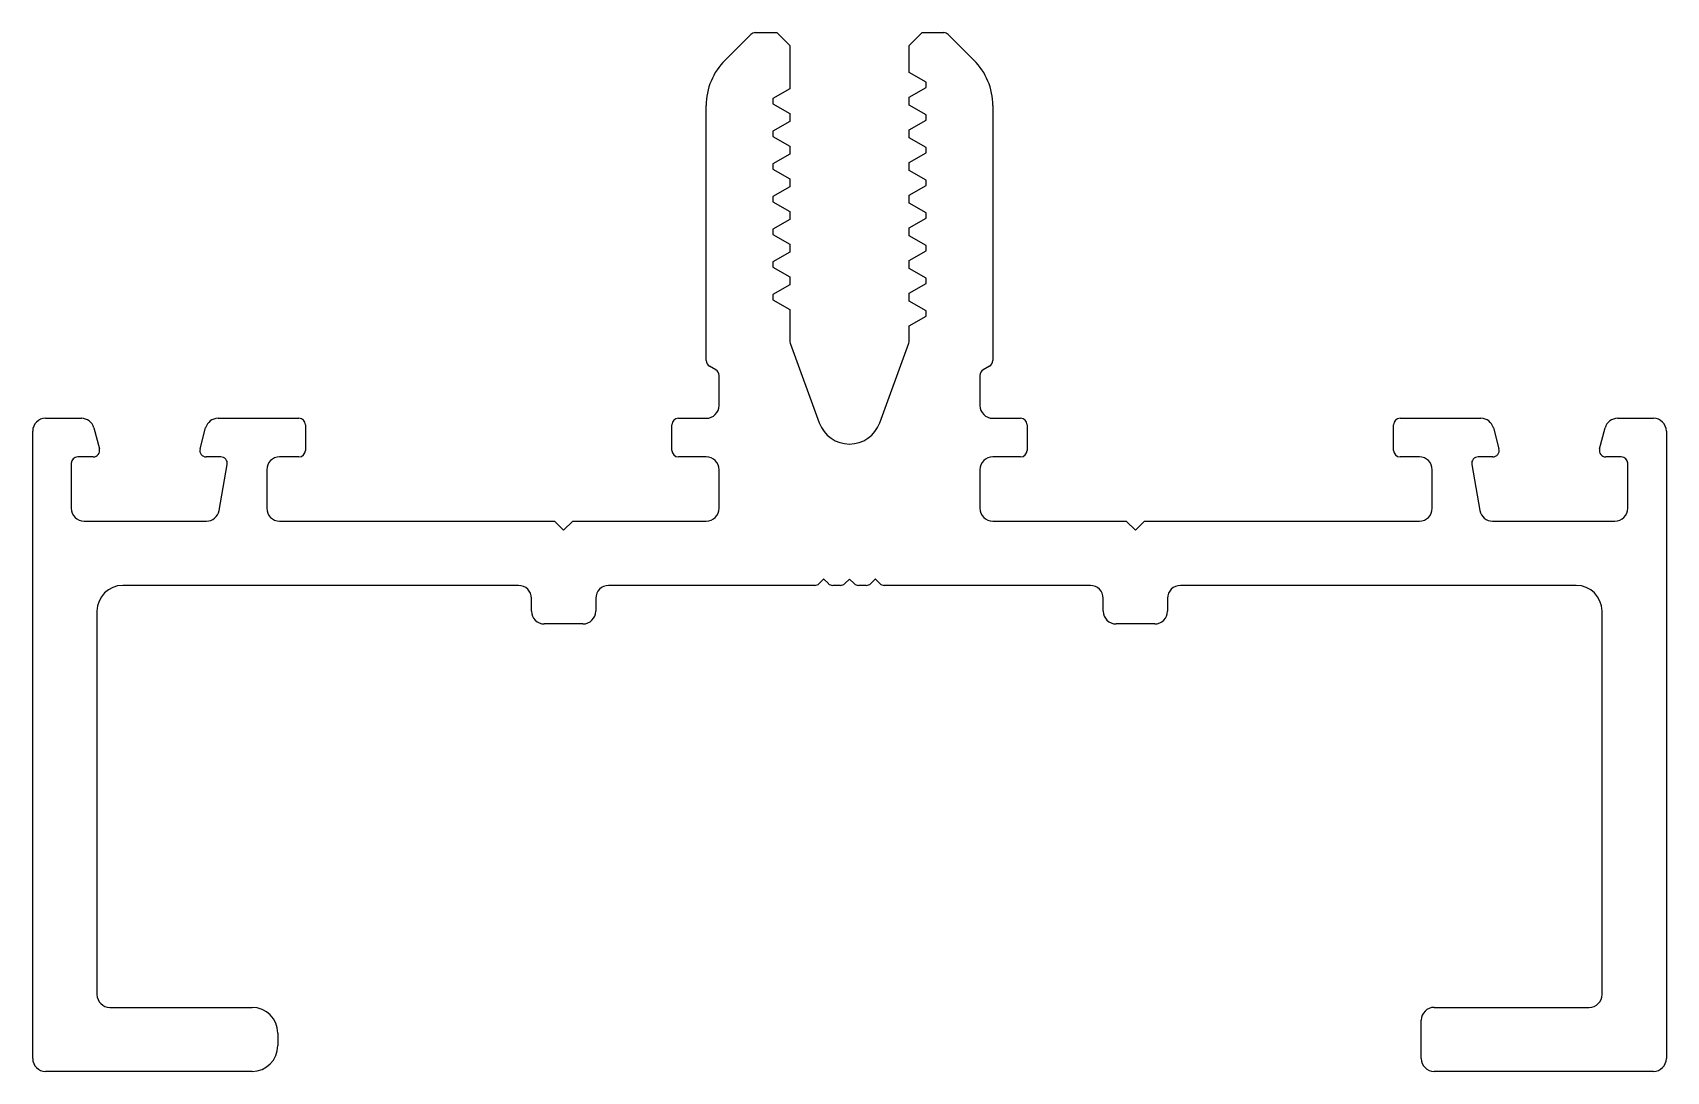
# Model space of a CAD drawing. Extents: x 5.3 to 68.8, y 4.2 to 44.6.
import ezdxf

# ---------------------------------------------------------------- set-up
doc = ezdxf.new("R2010")
doc.units = 0
doc.layers.get('0').update_dxf_attribs({"linetype": 'CONTINUOUS'})

msp = doc.modelspace()

# ---------------------------------------------------------------- linework, layer by layer
for p, q in [((32.176, 43.524), (33.174, 44.522)), ((33.351, 44.595), (34.194, 44.595)), ((34.194, 44.595), (34.694, 44.095)), ((39.334, 44.095), (39.834, 44.595)), ((39.834, 44.595), (40.677, 44.595)), ((40.854, 44.522), (41.851, 43.524)), ((34.694, 44.095), (34.694, 42.411)), ((39.334, 43.046), (39.334, 44.095)), ((39.998, 42.665), (39.334, 43.046)), ((39.998, 42.461), (39.998, 42.665)), ((34.694, 42.411), (34.029, 42.03)), ((34.029, 42.03), (34.029, 41.826)), ((39.334, 42.08), (39.998, 42.461)), ((39.334, 41.776), (39.334, 42.08)), ((31.444, 31.84), (31.444, 41.756)), ((34.029, 41.826), (34.694, 41.445)), ((34.694, 41.445), (34.694, 41.141)), ((39.998, 41.395), (39.334, 41.776)), ((39.998, 41.191), (39.998, 41.395)), ((42.584, 41.756), (42.584, 31.84)), ((34.694, 41.141), (34.029, 40.76)), ((34.029, 40.76), (34.029, 40.556)), ((39.334, 40.81), (39.998, 41.191)), ((39.334, 40.506), (39.334, 40.81)), ((34.029, 40.556), (34.694, 40.175)), ((34.694, 40.175), (34.694, 39.871)), ((39.998, 40.125), (39.334, 40.506)), ((39.998, 39.921), (39.998, 40.125)), ((34.694, 39.871), (34.029, 39.49)), ((34.029, 39.49), (34.029, 39.286)), ((39.334, 39.54), (39.998, 39.921)), ((39.334, 39.236), (39.334, 39.54)), ((34.029, 39.286), (34.694, 38.905)), ((34.694, 38.905), (34.694, 38.601)), ((39.998, 38.855), (39.334, 39.236)), ((39.998, 38.651), (39.998, 38.855)), ((34.694, 38.601), (34.029, 38.22)), ((34.029, 38.22), (34.029, 38.016)), ((39.334, 38.27), (39.998, 38.651)), ((39.334, 37.966), (39.334, 38.27)), ((34.029, 38.016), (34.694, 37.635)), ((34.694, 37.635), (34.694, 37.331)), ((39.998, 37.585), (39.334, 37.966)), ((39.998, 37.381), (39.998, 37.585)), ((34.694, 37.331), (34.029, 36.95)), ((34.029, 36.95), (34.029, 36.746)), ((39.334, 37), (39.998, 37.381)), ((39.334, 36.696), (39.334, 37)), ((34.029, 36.746), (34.694, 36.365)), ((34.694, 36.365), (34.694, 36.061)), ((39.998, 36.315), (39.334, 36.696)), ((39.998, 36.111), (39.998, 36.315)), ((34.694, 36.061), (34.029, 35.68)), ((34.029, 35.68), (34.029, 35.476)), ((39.334, 35.73), (39.998, 36.111)), ((39.334, 35.426), (39.334, 35.73)), ((34.029, 35.476), (34.694, 35.095)), ((34.694, 35.095), (34.694, 34.791)), ((39.998, 35.045), (39.334, 35.426)), ((39.998, 34.841), (39.998, 35.045)), ((34.694, 34.791), (34.029, 34.41)), ((34.029, 34.41), (34.029, 34.206)), ((39.334, 34.46), (39.998, 34.841)), ((39.334, 34.156), (39.334, 34.46)), ((34.029, 34.206), (34.694, 33.825)), ((34.694, 33.825), (34.694, 32.609)), ((39.998, 33.775), (39.334, 34.156)), ((39.998, 33.571), (39.998, 33.775)), ((39.334, 33.19), (39.998, 33.571)), ((39.334, 32.609), (39.334, 33.19)), ((34.709, 32.523), (35.839, 29.418)), ((38.188, 29.418), (39.319, 32.523)), ((31.819, 31.479), (31.569, 31.623)), ((31.944, 30.095), (31.944, 31.262)), ((42.084, 31.262), (42.084, 30.095)), ((42.459, 31.623), (42.209, 31.479)), ((5.764, 29.595), (7.158, 29.595)), ((7.641, 29.225), (7.859, 28.41)), ((11.769, 28.41), (11.987, 29.225)), ((12.47, 29.595), (15.614, 29.595)), ((15.864, 29.345), (15.864, 28.345)), ((30.114, 28.345), (30.114, 29.345)), ((30.364, 29.595), (31.444, 29.595)), ((42.584, 29.595), (43.664, 29.595)), ((43.914, 29.345), (43.914, 28.345)), ((58.164, 28.345), (58.164, 29.345)), ((58.414, 29.595), (61.558, 29.595)), ((62.04, 29.225), (62.259, 28.41)), ((66.169, 28.41), (66.387, 29.225)), ((66.87, 29.595), (68.264, 29.595)), ((5.264, 4.695), (5.264, 29.095)), ((68.764, 29.095), (68.764, 4.695)), ((7.617, 28.095), (7.014, 28.095)), ((12.578, 28.095), (12.01, 28.095)), ((15.614, 28.095), (14.864, 28.095)), ((31.444, 28.095), (30.364, 28.095)), ((43.664, 28.095), (42.584, 28.095)), ((59.164, 28.095), (58.414, 28.095)), ((62.017, 28.095), (61.449, 28.095)), ((67.014, 28.095), (66.41, 28.095)), ((6.764, 27.845), (6.764, 26.095)), ((12.508, 26.008), (12.825, 27.802)), ((14.364, 27.595), (14.364, 26.095)), ((31.944, 26.095), (31.944, 27.595)), ((42.084, 27.595), (42.084, 26.095)), ((59.664, 26.095), (59.664, 27.595)), ((61.203, 27.802), (61.519, 26.008)), ((67.264, 26.095), (67.264, 27.845)), ((7.264, 25.595), (12.016, 25.595)), ((14.864, 25.595), (25.548, 25.595)), ((25.548, 25.595), (25.901, 25.242)), ((25.901, 25.242), (26.255, 25.595)), ((26.255, 25.595), (31.444, 25.595)), ((42.584, 25.595), (47.773, 25.595)), ((47.773, 25.595), (48.126, 25.242)), ((48.126, 25.242), (48.48, 25.595)), ((48.48, 25.595), (59.164, 25.595)), ((62.011, 25.595), (66.764, 25.595)), ((24.151, 23.095), (8.764, 23.095)), ((35.66, 23.095), (27.651, 23.095)), ((36.008, 23.34), (35.837, 23.169)), ((36.191, 23.169), (36.019, 23.34)), ((36.66, 23.095), (36.367, 23.095)), ((37.008, 23.34), (36.837, 23.169)), ((37.19, 23.169), (37.019, 23.34)), ((37.66, 23.095), (37.367, 23.095)), ((38.008, 23.34), (37.837, 23.169)), ((38.19, 23.169), (38.019, 23.34)), ((46.376, 23.095), (38.367, 23.095)), ((65.264, 23.095), (49.876, 23.095)), ((24.651, 22.095), (24.651, 22.595)), ((27.151, 22.595), (27.151, 22.095)), ((46.876, 22.095), (46.876, 22.595)), ((49.376, 22.595), (49.376, 22.095)), ((7.764, 22.095), (7.764, 7.183)), ((26.651, 21.595), (25.151, 21.595)), ((48.876, 21.595), (47.376, 21.595)), ((66.264, 7.183), (66.264, 22.095)), ((8.264, 6.683), (13.789, 6.683)), ((59.739, 6.683), (65.764, 6.683)), ((59.239, 4.695), (59.239, 6.183)), ((14.789, 5.683), (14.789, 5.195)), ((13.789, 4.195), (5.764, 4.195)), ((68.264, 4.195), (59.739, 4.195))]:
    msp.add_line(p, q)
for centre, radius, start, end in [((33.351, 44.345), 0.25, 90, 135), ((40.677, 44.345), 0.25, 45, 90), ((33.944, 41.756), 2.5, 135, 180), ((40.084, 41.756), 2.5, 360, 45), ((34.944, 32.609), 0.25, 180, 200), ((39.084, 32.609), 0.25, 340, 360), ((31.694, 31.84), 0.25, 180, 240), ((42.334, 31.84), 0.25, 300, 360), ((31.694, 31.262), 0.25, 0, 60), ((42.334, 31.262), 0.25, 120, 180), ((31.444, 30.095), 0.5, 270, 0), ((42.584, 30.095), 0.5, 180, 270), ((5.764, 29.095), 0.5, 90, 180), ((7.158, 29.095), 0.5, 15, 90), ((12.47, 29.095), 0.5, 90, 165), ((15.614, 29.345), 0.25, 0, 90), ((30.364, 29.345), 0.25, 90, 180), ((37.014, 29.845), 1.25, 200, 340), ((43.664, 29.345), 0.25, 0, 90), ((58.414, 29.345), 0.25, 90, 180), ((61.558, 29.095), 0.5, 15, 90), ((66.87, 29.095), 0.5, 90, 165), ((68.264, 29.095), 0.5, 0, 90), ((7.014, 27.845), 0.25, 90, 180), ((7.617, 28.345), 0.25, 270, 15), ((12.01, 28.345), 0.25, 165, 270), ((12.578, 27.845), 0.25, 350, 90), ((14.864, 27.595), 0.5, 90.00007, 180), ((15.614, 28.345), 0.25, 270.00007, 0), ((30.364, 28.345), 0.25, 180, 270), ((31.444, 27.595), 0.5, 360, 90), ((42.584, 27.595), 0.5, 90, 180), ((43.664, 28.345), 0.25, 270, 0), ((58.414, 28.345), 0.25, 180, 269.99993), ((59.164, 27.595), 0.5, 360, 89.99993), ((61.449, 27.845), 0.25, 90, 190), ((62.017, 28.345), 0.25, 270, 15), ((66.41, 28.345), 0.25, 165, 270), ((67.014, 27.845), 0.25, 0, 90), ((7.264, 26.095), 0.5, 180, 270), ((14.864, 26.095), 0.5, 180, 270), ((31.444, 26.095), 0.5, 270, 0), ((42.584, 26.095), 0.5, 180, 270), ((59.164, 26.095), 0.5, 270, 0), ((66.764, 26.095), 0.5, 270, 360), ((12.016, 26.095), 0.5, 270, 350), ((26.255, 25.345), 0.25, 89.99998, 90.01353), ((47.773, 25.345), 0.25, 89.98647, 90.00002), ((62.011, 26.095), 0.5, 190, 270), ((8.764, 22.095), 1, 90, 180), ((24.151, 22.595), 0.5, 0, 90), ((27.651, 22.595), 0.5, 90, 180), ((35.66, 23.345), 0.25, 270.00001, 315), ((36.014, 23.334), 0.008, 45, 135), ((36.367, 23.345), 0.25, 225, 270), ((36.66, 23.345), 0.25, 270, 315), ((37.014, 23.334), 0.008, 45, 135), ((37.367, 23.345), 0.25, 225, 270), ((37.66, 23.345), 0.25, 270, 315), ((38.014, 23.334), 0.008, 45, 135), ((38.367, 23.345), 0.25, 225, 269.99999), ((46.376, 22.595), 0.5, 0, 90), ((49.876, 22.595), 0.5, 90, 180), ((65.264, 22.095), 1, 0, 90), ((25.151, 22.095), 0.5, 180, 270), ((26.651, 22.095), 0.5, 270, 0), ((47.376, 22.095), 0.5, 180, 270), ((48.876, 22.095), 0.5, 270, 0), ((8.264, 7.183), 0.5, 180, 270), ((65.764, 7.183), 0.5, 270, 0), ((13.789, 5.683), 1, 0, 90), ((59.739, 6.183), 0.5, 90, 180), ((13.789, 5.195), 1, 270, 0), ((5.764, 4.695), 0.5, 180, 270), ((59.739, 4.695), 0.5, 180, 270), ((68.264, 4.695), 0.5, 270, 360)]:
    msp.add_arc(centre, radius, start, end)

doc.saveas('drawing.dxf')
